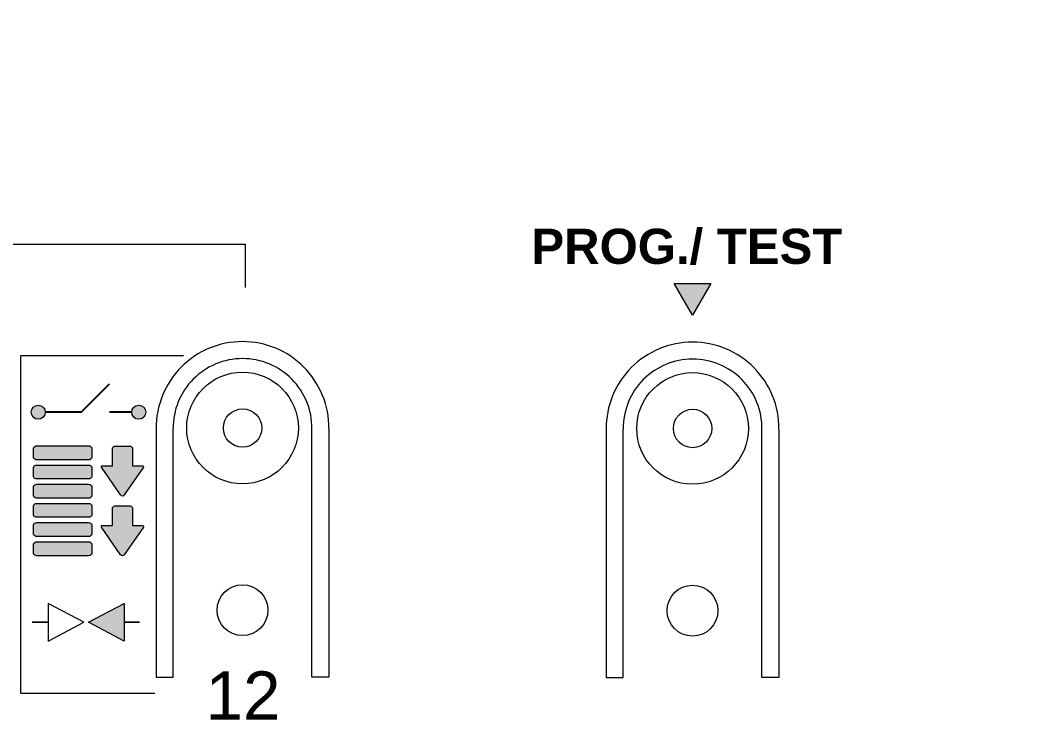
# Model space of a CAD drawing. Header units: millimetres. Extents: x -174 to 283928, y 1291 to 21053.
# Drawn here: x 9521.17 to 9557.47, y 20314.24 to 20339.62 of the extents above; entities that cross this region are included whole.
import ezdxf
from ezdxf.enums import TextEntityAlignment as Align

# ---------------------------------------------------------------- set-up
doc = ezdxf.new("R2010")
doc.units = ezdxf.units.MM
doc.layers.add('Enclosure', color=7, linetype='Continuous')
doc.layers.add('Serigraph', color=7, linetype='Continuous')
doc.styles.add('Arial', font='arial.ttf')
doc.styles.add('Arial Rounded', font='')
doc.styles.get('Arial Rounded').set_extended_font_data('Arial Rounded MT Bold')

# ---------------------------------------------------------------- blocks, each defined once
blk = doc.blocks.new('*U204')
at = {"ltscale": 2}
blk.add_lwpolyline([(0, 20), (0, -20), (840, -20), (840, 20), (0, 20)], dxfattribs=at)
for points in [[(190.234, 3), (206.234, 3, -0.414214), (208.234, 1), (208.234, -1, -0.414214), (206.234, -3), (190.234, -3, -0.414214), (188.234, -1), (188.234, 1, -0.414214)], [(215.234, 3), (231.234, 3, -0.414214), (233.234, 1), (233.234, -1, -0.414214), (231.234, -3), (215.234, -3, -0.414214), (213.234, -1), (213.234, 1, -0.414214)]]:
    blk.add_lwpolyline(points, format="xyb", close=True, dxfattribs=at)
blk = doc.blocks.new('ZIOMB16V3_ENCLOSURE')
at = {"layer": 'Enclosure', "lineweight": 9}
for points in [[(51.881, -13.683), (51.881, -22.528), (52.485, -22.528), (52.485, -13.683)], [(58.029, -13.683), (58.029, -22.528), (57.425, -22.528), (57.425, -13.683)], [(67.894, -13.7), (67.894, -22.544), (68.498, -22.544), (68.498, -13.7)], [(74.041, -13.7), (74.041, -22.544), (73.437, -22.544), (73.437, -13.7)]]:
    blk.add_lwpolyline(points, dxfattribs=at)
for centre, radius in [((54.955, -13.661), 1.986), ((70.968, -13.678), 1.986), ((54.956, -13.662), 0.683), ((70.968, -13.678), 0.683), ((54.953, -20.143), 0.906), ((70.965, -20.16), 0.906)]:
    blk.add_circle(centre, radius, dxfattribs=at)
for centre, radius, start, end in [((54.955, -13.661), 3.074, 90.0467, 180.4088), ((54.955, -13.661), 3.074, 359.5912, 89.9533), ((70.968, -13.678), 3.074, 90.0467, 180.4088), ((70.968, -13.678), 3.074, 359.5912, 89.9533), ((54.956, -13.662), 2.47, 90.0713, 180.5088), ((54.954, -13.662), 2.47, 359.4912, 89.9287), ((70.968, -13.678), 2.47, 90.0713, 180.5088), ((70.967, -13.678), 2.47, 359.4912, 89.9287)]:
    blk.add_arc(centre, radius, start, end, dxfattribs=at)
blk = doc.blocks.new('ZIOMB16V3_SERIGRAPH')
at = {"layer": 'Serigraph'}
blk.add_hatch(color=256, dxfattribs=at).paths.add_polyline_path([(70.652, -5.915), (70, -7.044), (69.348, -5.915)])
h = blk.add_hatch(color=256, dxfattribs=at)
h.dxf.hatch_style = 1
h.paths.add_polyline_path([(46.969, -10.495, 1), (46.469, -10.495, 1)])
h = blk.add_hatch(color=256, dxfattribs=at)
h.dxf.hatch_style = 1
h.paths.add_polyline_path([(50.543, -10.495, 1), (50.043, -10.495, 1)])
h = blk.add_hatch(color=256, dxfattribs=at)
h.dxf.hatch_style = 1
h.paths.add_polyline_path([(48.51, -12.187, 0.37542), (48.625, -12.107), (48.625, -11.774, 0.375871), (48.51, -11.694), (46.666, -11.694), (46.666, -11.694, 0.37542), (46.551, -11.774), (46.551, -12.107, 0.37542), (46.666, -12.187)])
h = blk.add_hatch(color=256, dxfattribs=at)
h.dxf.hatch_style = 1
h.paths.add_polyline_path([(50.46, -12.455, 0.525434), (50.421, -12.399), (50.068, -12.399), (50.068, -11.761, 0.249623), (49.955, -11.701), (49.714, -11.701), (49.472, -11.701, 0.249623), (49.359, -11.761), (49.359, -12.399), (49.006, -12.399, 0.525434), (48.967, -12.455), (49.646, -13.441, 0.25937), (49.714, -13.48, 0.25937), (49.781, -13.441)])
h = blk.add_hatch(color=256, dxfattribs=at)
h.dxf.hatch_style = 1
h.paths.add_polyline_path([(48.51, -12.87, 0.37542), (48.625, -12.789), (48.625, -12.457, 0.375871), (48.51, -12.377), (46.666, -12.377), (46.666, -12.377, 0.37542), (46.551, -12.457), (46.551, -12.789, 0.37542), (46.666, -12.87)])
h = blk.add_hatch(color=256, dxfattribs=at)
h.dxf.hatch_style = 1
h.paths.add_polyline_path([(46.666, -13.06), (46.666, -13.06, 0.37542), (46.551, -13.14), (46.551, -13.472, 0.37542), (46.666, -13.553), (48.51, -13.553, 0.37542), (48.625, -13.472), (48.625, -13.14, 0.375871), (48.51, -13.06)])
h = blk.add_hatch(color=256, dxfattribs=at)
h.dxf.hatch_style = 1
h.paths.add_polyline_path([(48.51, -14.235, 0.37542), (48.625, -14.155), (48.625, -13.823, 0.375871), (48.51, -13.742), (46.666, -13.742), (46.666, -13.742, 0.37542), (46.551, -13.823), (46.551, -14.155, 0.37542), (46.666, -14.235)])
h = blk.add_hatch(color=256, dxfattribs=at)
h.dxf.hatch_style = 1
h.paths.add_polyline_path([(50.46, -14.581, 0.525434), (50.421, -14.525), (50.068, -14.525), (50.068, -13.887, 0.249623), (49.955, -13.827), (49.714, -13.827), (49.472, -13.827, 0.249623), (49.359, -13.887), (49.359, -14.525), (49.006, -14.525, 0.525434), (48.967, -14.581), (49.646, -15.567, 0.25937), (49.714, -15.606, 0.25937), (49.781, -15.567)])
h = blk.add_hatch(color=256, dxfattribs=at)
h.dxf.hatch_style = 1
h.paths.add_polyline_path([(48.51, -14.918, 0.37542), (48.625, -14.838), (48.625, -14.506, 0.375871), (48.51, -14.425), (46.666, -14.425), (46.666, -14.425, 0.37542), (46.551, -14.506), (46.551, -14.838, 0.37542), (46.666, -14.918)])
h = blk.add_hatch(color=256, dxfattribs=at)
h.dxf.hatch_style = 1
h.paths.add_polyline_path([(48.51, -15.601, 0.37542), (48.625, -15.521), (48.625, -15.189, 0.375871), (48.51, -15.108), (46.666, -15.108), (46.666, -15.108, 0.37542), (46.551, -15.189), (46.551, -15.521, 0.37542), (46.666, -15.601)])
h = blk.add_hatch(color=256, dxfattribs=at)
h.dxf.hatch_style = 2
h.paths.add_polyline_path([(49.772, -17.3), (49.772, -18.64), (48.504, -17.971)])
at = {"layer": 'Serigraph', "lineweight": 5}
for p, q in [((39.49, -4.521), (54.08, -4.521)), ((54.08, -4.521), (54.08, -6.063)), ((70, -7.044), (69.348, -5.915)), ((69.348, -5.915), (70.652, -5.915)), ((70.652, -5.915), (70, -7.044))]:
    blk.add_line(p, q, dxfattribs=at)
for points in [[(51.885, -8.485), (46.093, -8.485), (46.093, -20.487), (50.868, -20.487)], [(47.074, -17.3), (47.074, -18.64), (48.343, -17.971), (47.074, -17.3)], [(49.772, -17.3), (49.772, -18.64), (48.504, -17.971), (49.772, -17.3)], [(47.074, -17.97), (46.543, -17.97), (46.508, -17.97), (46.542, -17.97), (47.074, -17.97)], [(50.286, -17.97), (50.319, -17.97), (50.284, -17.97), (49.772, -17.97), (50.286, -17.97)]]:
    blk.add_lwpolyline(points, dxfattribs=at)
at = {"layer": 'Serigraph'}
for points in [[(49.24, -9.494), (48.247, -10.495), (46.969, -10.495)], [(50.043, -10.495), (49.256, -10.495)]]:
    blk.add_lwpolyline(points, dxfattribs=at)
at = {"layer": 'Serigraph', "lineweight": 5}
for points in [[(46.666, -12.187), (46.666, -12.187, -0.37542), (46.551, -12.107), (46.551, -11.774), (46.551, -11.774, -0.37542), (46.666, -11.694), (46.666, -11.694), (48.51, -11.694, -0.37542), (48.625, -11.774), (48.625, -11.774), (48.625, -12.107, -0.37542), (48.51, -12.187), (46.666, -12.187)], [(49.714, -13.48, -0.25937), (49.646, -13.441), (48.967, -12.455, -0.525434), (49.006, -12.399), (49.359, -12.399), (49.359, -11.761, -0.249623), (49.472, -11.701), (49.714, -11.701), (49.955, -11.701, -0.249623), (50.068, -11.761), (50.068, -12.399), (50.421, -12.399, -0.525434), (50.46, -12.455), (49.781, -13.441, -0.25937), (49.714, -13.48)], [(46.666, -12.87), (46.666, -12.87, -0.37542), (46.551, -12.789), (46.551, -12.457), (46.551, -12.457, -0.37542), (46.666, -12.377), (46.666, -12.377), (48.51, -12.377, -0.37542), (48.625, -12.457), (48.625, -12.457), (48.625, -12.789, -0.37542), (48.51, -12.87), (46.666, -12.87)], [(46.666, -13.553), (46.666, -13.553, -0.37542), (46.551, -13.472), (46.551, -13.14), (46.551, -13.14, -0.37542), (46.666, -13.06), (46.666, -13.06), (48.51, -13.06, -0.37542), (48.625, -13.14), (48.625, -13.14), (48.625, -13.472, -0.37542), (48.51, -13.553), (46.666, -13.553)], [(46.666, -14.235), (46.666, -14.235, -0.37542), (46.551, -14.155), (46.551, -13.823), (46.551, -13.823, -0.37542), (46.666, -13.742), (46.666, -13.742), (48.51, -13.742, -0.37542), (48.625, -13.823), (48.625, -13.823), (48.625, -14.155, -0.37542), (48.51, -14.235), (46.666, -14.235)], [(49.714, -15.606, -0.25937), (49.646, -15.567), (48.967, -14.581, -0.525434), (49.006, -14.525), (49.359, -14.525), (49.359, -13.887, -0.249623), (49.472, -13.827), (49.714, -13.827), (49.955, -13.827, -0.249623), (50.068, -13.887), (50.068, -14.525), (50.421, -14.525, -0.525434), (50.46, -14.581), (49.781, -15.567, -0.25937), (49.714, -15.606)], [(46.666, -14.918), (46.666, -14.918, -0.37542), (46.551, -14.838), (46.551, -14.506), (46.551, -14.506, -0.37542), (46.666, -14.425), (46.666, -14.425), (48.51, -14.425, -0.37542), (48.625, -14.506), (48.625, -14.506), (48.625, -14.838, -0.37542), (48.51, -14.918), (46.666, -14.918)], [(46.666, -15.601), (46.666, -15.601, -0.37542), (46.551, -15.521), (46.551, -15.189), (46.551, -15.189, -0.37542), (46.666, -15.108), (46.666, -15.108), (48.51, -15.108, -0.37542), (48.625, -15.189), (48.625, -15.189), (48.625, -15.521, -0.37542), (48.51, -15.601), (46.666, -15.601)]]:
    blk.add_lwpolyline(points, format="xyb", dxfattribs=at)
for centre in [(46.719, -10.495), (50.293, -10.495)]:
    blk.add_circle(centre, 0.25, dxfattribs=at)
at = {"layer": 'Serigraph', "insert": (69.796, -4.61), "char_height": 1.25, "attachment_point": 5, "style": 'Arial Rounded'}
blk.add_mtext_dynamic_manual_height_columns('PROG./ TEST', width=11.04021, gutter_width=12.5, heights=[0], dxfattribs=at)
at = {"layer": 'Serigraph', "insert": (54.007, -20.575), "char_height": 1.7146, "attachment_point": 5, "style": 'Arial'}
blk.add_mtext('12', dxfattribs=at)
blk = doc.blocks.new('ZIOMB16V3_ATT_DEF')
blk.add_wipeout([(0, 45), (140, 45), (140, -45), (0, -45)])
at = {"layer": 'Enclosure'}
blk.add_blockref('ZIOMB16V3_ENCLOSURE', (-0.968, 2.604), dxfattribs=at)
at = {"layer": 'Serigraph'}
blk.add_blockref('ZIOMB16V3_SERIGRAPH', (0, 0), dxfattribs=at)
at = {"color": 3, "style": 'Arial', "flags": 2}
blk.add_attdef('REFERENCE', text='', height=2.5, dxfattribs=at).set_placement((34.247, 28.944), align=Align.CENTER)
at = {"color": 3, "style": 'Arial'}
blk.add_attdef('PHYSICAL_ADD.', text='', height=2.5, dxfattribs=at).set_placement((108.245, 28.959), align=Align.CENTER)

msp = doc.modelspace()

# ---------------------------------------------------------------- block references
at = {"color": 1}
msp.add_blockref('*U204', (9321.853, 20336.172), dxfattribs=at)

# ---------------------------------------------------------------- next in the draw order: block references
msp.add_blockref('ZIOMB16V3_ATT_DEF', (9475.087, 20336.172))

doc.saveas('drawing.dxf')
